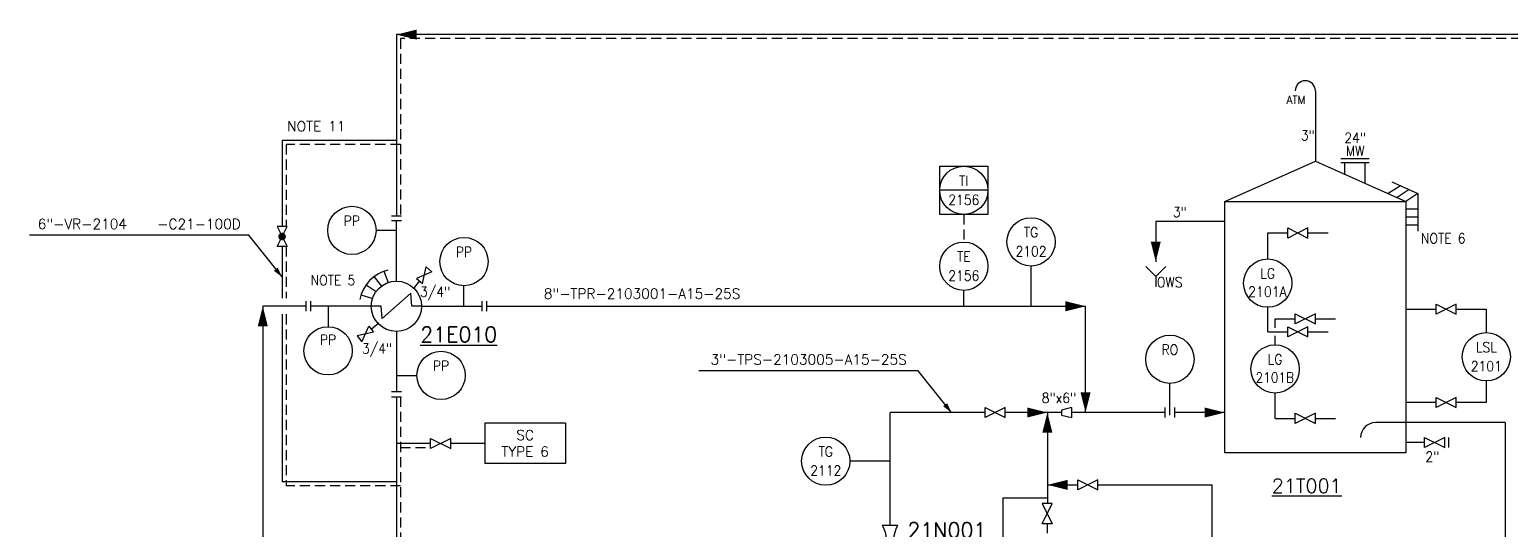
# Model space of a CAD drawing. Header units: millimetres. Extents: x 911 to 1762, y 136 to 743.
# Drawn here: x 1107.2 to 1475.4, y 388.1 to 512.4 of the extents above; entities that cross this region are included whole.
import ezdxf
from ezdxf.enums import TextEntityAlignment as Align

# ---------------------------------------------------------------- set-up
doc = ezdxf.new("R2010")
doc.units = ezdxf.units.MM
doc.header["$LTSCALE"] = 10
doc.linetypes.add('HIDDEN', pattern=[0.375, 0.25, -0.125])
for name, color, linetype in [('1', 1, 'Continuous'), ('13', 7, 'Continuous'), ('18', 7, 'Continuous'), ('2', 2, 'Continuous'), ('3', 3, 'Continuous'), ('30', 7, 'HIDDEN'), ('SYM', 7, 'Continuous')]:
    doc.layers.add(name, color=color, linetype=linetype)
doc.styles.add('SIMPLEX', font='SIMPLEX.shx', dxfattribs={"width": 0.9})
doc.styles.get("Standard").update_dxf_attribs({"font": 'simplex.shx'})

# ---------------------------------------------------------------- blocks, each defined once
blk = doc.blocks.new('W1')
at = {"layer": '2'}
blk.add_lwpolyline([(0, 0, 0, 2.5, 0), (5, 0, 2.5, 2.5, 0)], format="xyseb", dxfattribs=at)
blk = doc.blocks.new('FC2')
at = {"layer": '2', "color": 1, "width": 0.95}
for tag, p in [('SIZE-RATING', (0, 0.0625)), ('MAT-CA-SERV-RESP', (0, -0.1625))]:
    blk.add_attdef(tag, text='', height=0.1, dxfattribs=at).set_placement(p, align=Align.CENTER)
blk = doc.blocks.new('NP085')
at = {"layer": '1'}
for p, q in [((0, 0.097), (0, -0.097)), ((0, 0.097), (0.146, 0.097)), ((0.501, 0.097), (0.501, -0.097)), ((0, -0.097), (0.146, -0.097))]:
    blk.add_line(p, q, dxfattribs=at)
for centre, start, end in [((0.324, 0.401), 239.7355, 300.2645), ((0.324, -0.401), 59.7355, 120.2645)]:
    blk.add_arc(centre, 0.352, start, end, dxfattribs=at)
blk = doc.blocks.new('RB17')
for p, q in [((-0.1, 0), (0, -0.1)), ((0, -0.1), (0.1, 0)), ((0, -0.1), (0, -0.2))]:
    blk.add_line(p, q)
blk = doc.blocks.new('LV1')
for p, q in [((5, 1.25), (0, -1.25)), ((0, 1.25), (5, -1.25)), ((0, -1.25), (0, 1.25)), ((5, -1.25), (5, 1.25))]:
    blk.add_line(p, q)

msp = doc.modelspace()

# ---------------------------------------------------------------- linework, layer by layer
at = {"linetype": 'HIDDEN'}
for p, q in [((1199.44, 510.15), (1199.44, 466.12)), ((1199.44, 483.82), (1171.01, 483.82)), ((1171.01, 483.82), (1171.01, 463.46)), ((1171.01, 458.46), (1171.01, 445.62)), ((1171.01, 441.62), (1171.01, 398.99)), ((1199.44, 421.12), (1199.44, 309.35)), ((1199.44, 408.46), (1206.94, 408.46)), ((1199.44, 398.99), (1171.01, 398.99))]:
    msp.add_line(p, q, dxfattribs=at)
at = {"color": 2}
for p, q in [((1404.37, 469.7), (1426.87, 479.7)), ((1426.87, 479.7), (1449.37, 469.7))]:
    msp.add_line(p, q, dxfattribs=at)
for p, q in [((1440.24, 480.25), (1433.24, 480.25)), ((1440.24, 479.25), (1433.24, 479.25)), ((1434.24, 476.42), (1434.24, 479.25)), ((1439.24, 474.2), (1439.24, 479.25)), ((1448.01, 473.58), (1445.01, 471.64)), ((1450.19, 472.62), (1447.19, 470.67)), ((1452.37, 471.65), (1449.37, 469.7)), ((1449.37, 467.87), (1452.37, 467.87)), ((1449.37, 465.87), (1452.37, 465.87)), ((1449.37, 463.87), (1452.37, 463.87)), ((1161.77, 461.25), (1107.25, 461.25)), ((1170.01, 450.89), (1161.77, 461.25)), ((1168.76, 458.46), (1171.26, 463.46)), ((1168.76, 463.46), (1171.26, 458.46)), ((1171.26, 463.46), (1168.76, 463.46)), ((1420.03, 463.08), (1425.03, 460.58)), ((1425.03, 463.08), (1420.03, 460.58)), ((1420.03, 460.58), (1420.03, 463.08)), ((1425.03, 460.58), (1425.03, 463.08)), ((1171.26, 458.46), (1168.76, 458.46)), ((1204.89, 449.31), (1205.81, 453.4)), ((1205.81, 453.4), (1207.26, 452.21)), ((1204.16, 449.9), (1202.58, 447.96)), ((1207.26, 452.21), (1203.44, 450.49)), ((1203.44, 450.49), (1204.89, 449.31)), ((1189.63, 446.44), (1192.5, 445.56)), ((1190.88, 448.96), (1193.36, 447.26)), ((1165.22, 443.62), (1165.22, 304.18)), ((1426.87, 441.75), (1421.87, 439.25)), ((1421.87, 441.75), (1426.87, 439.25)), ((1421.87, 439.25), (1421.87, 441.75)), ((1426.87, 439.25), (1426.87, 441.75)), ((1456.87, 444.16), (1461.87, 441.66)), ((1461.87, 444.16), (1456.87, 441.66)), ((1456.87, 441.66), (1456.87, 444.16)), ((1461.87, 441.66), (1461.87, 444.16)), ((1425.03, 438.49), (1420.03, 435.99)), ((1420.03, 438.49), (1425.03, 435.99)), ((1420.03, 435.99), (1420.03, 438.49)), ((1425.03, 435.99), (1425.03, 438.49)), ((1328.17, 427.56), (1273.65, 427.56)), ((1336.41, 417.2), (1328.17, 427.56)), ((1390.71, 416.57), (1390.71, 424.43)), ((1461.87, 420.95), (1456.87, 418.45)), ((1456.87, 420.95), (1461.87, 418.45)), ((1456.87, 418.45), (1456.87, 420.95)), ((1461.87, 418.45), (1461.87, 420.95)), ((1349.78, 418.45), (1344.78, 415.95)), ((1344.78, 418.45), (1349.78, 415.95)), ((1344.78, 415.95), (1344.78, 418.45)), ((1349.78, 415.95), (1349.78, 418.45)), ((1366.24, 418.45), (1363.74, 417.82)), ((1363.74, 417.82), (1363.74, 416.57)), ((1363.74, 416.57), (1366.24, 415.95)), ((1366.24, 418.45), (1366.24, 415.95)), ((1389.46, 418.45), (1389.46, 415.95)), ((1391.96, 415.95), (1391.96, 418.45)), ((1421.87, 414.5), (1421.87, 417)), ((1421.87, 417), (1426.87, 414.5)), ((1426.87, 417), (1421.87, 414.5)), ((1426.87, 414.5), (1426.87, 417)), ((1220.44, 414.52), (1220.44, 404.52)), ((1240.44, 414.52), (1220.44, 414.52)), ((1240.44, 414.52), (1240.44, 404.52)), ((1206.94, 409.52), (1198.44, 409.52)), ((1220.44, 409.52), (1211.94, 409.52)), ((1454.03, 408.52), (1454.03, 411.02)), ((1454.03, 411.02), (1459.03, 408.52)), ((1459.03, 411.02), (1454.03, 408.52)), ((1459.03, 408.52), (1459.03, 411.02)), ((1460.03, 408.52), (1460.03, 411.02)), ((1240.44, 404.52), (1220.44, 404.52)), ((1372.82, 400.46), (1367.82, 397.96)), ((1367.82, 400.46), (1372.82, 397.96)), ((1367.82, 397.96), (1367.82, 400.46)), ((1372.82, 397.96), (1372.82, 400.46)), ((1361.44, 394.54), (1358.94, 394.54))]:
    msp.add_line(p, q)
at = {"color": 7}
for p, q in [((1345.48, 472.44), (1333.48, 472.44)), ((1445.9, 474.53), (1452.37, 471.65)), ((1192.84, 450.98), (1194.69, 448.62)), ((1195.31, 452.33), (1196.36, 449.52)), ((1202.05, 446.89), (1194.92, 440.59)), ((1202.24, 443.62), (1202.05, 446.89)), ((1194.92, 440.59), (1194.64, 443.62)), ((1358.94, 394.54), (1361.44, 389.54)), ((1358.94, 389.54), (1361.44, 394.54)), ((1361.44, 389.54), (1358.94, 389.54)), ((1360.25, 387.16), (1360.25, 389.54))]:
    msp.add_line(p, q, dxfattribs=at)
at = {"extrusion": (0, 0, -1)}
for p, q in [((1189.85, 434.8), (1191.57, 438.63)), ((1191.57, 438.63), (1192.76, 437.18)), ((1192.16, 437.9), (1194.1, 439.48)), ((1192.76, 437.18), (1188.67, 436.25)), ((1188.67, 436.25), (1189.85, 434.8))]:
    msp.add_line(p, q, dxfattribs=at)
at = {"linetype": 'Continuous'}
msp.add_line((1349.19, 396.02), (1360.25, 396.02), dxfattribs=at)
at = {"color": 7}
msp.add_lwpolyline([(1333.48, 478.44), (1345.48, 478.44), (1345.48, 466.44), (1333.48, 466.44)], close=True, dxfattribs=at)
at = {"const_width": 0.938}
msp.add_lwpolyline([(1170.01, 461.43, -1), (1170.01, 460.49, -1)], format="xyb", close=True, dxfattribs=at)
at = {"color": 7}
for centre in [(1339.48, 472.44), (1187.36, 462.48), (1356.2, 459.62), (1215.23, 454.71), (1339.48, 453.57), (1415.03, 449.37), (1181.44, 432.54), (1390.71, 430.43), (1469.37, 431.05), (1209.53, 426.43), (1416.87, 428.03), (1305.16, 405.1)]:
    msp.add_circle(centre, 6, dxfattribs=at)
at = {"layer": '1'}
for p, q in [((1426.87, 497.2), (1426.87, 479.7)), ((1415.03, 455.37), (1415.03, 461.83)), ((1415.03, 461.83), (1420.03, 461.83)), ((1425.03, 461.83), (1430.03, 461.83)), ((1339.48, 443.62), (1339.48, 447.57)), ((1175.94, 443.62), (1165.22, 443.62)), ((1194.64, 443.62), (1177.19, 443.62)), ((1204.69, 443.62), (1219.69, 443.62)), ((1220.94, 443.62), (1369.75, 443.62)), ((1369.75, 417.2), (1369.75, 443.62)), ((1415.03, 437.24), (1415.03, 443.37)), ((1449.37, 442.91), (1456.87, 442.91)), ((1461.87, 442.91), (1469.37, 442.91)), ((1469.37, 442.91), (1469.37, 437.05)), ((1416.87, 440.5), (1421.87, 440.5)), ((1416.87, 438.24), (1416.87, 440.5)), ((1426.87, 440.5), (1431.87, 440.5)), ((1415.03, 437.24), (1420.03, 437.24)), ((1416.87, 434.03), (1416.87, 436.24)), ((1425.03, 437.24), (1430.03, 437.24)), ((1469.37, 425.05), (1469.37, 419.7)), ((1416.87, 415.75), (1416.87, 422.03)), ((1456.87, 419.7), (1449.37, 419.7)), ((1469.37, 419.7), (1461.87, 419.7)), ((1344.78, 417.2), (1321.16, 417.2)), ((1321.16, 389.12), (1321.16, 417.2)), ((1363.74, 417.2), (1349.78, 417.2)), ((1360.25, 417.2), (1360.25, 394.54)), ((1389.46, 417.2), (1366.24, 417.2)), ((1404.37, 417.2), (1391.96, 417.2)), ((1416.87, 415.75), (1421.87, 415.75)), ((1426.87, 415.75), (1431.87, 415.75)), ((1474.08, 414.7), (1441.87, 414.7)), ((1474.08, 414.7), (1474.08, 248.6)), ((1454.03, 409.77), (1449.37, 409.77)), ((1360.32, 399.21), (1367.82, 399.21)), ((1372.82, 399.21), (1401.23, 399.21)), ((1401.23, 380.22), (1401.23, 399.21))]:
    msp.add_line(p, q, dxfattribs=at)
at = {"layer": '1', "color": 7}
for p, q in [((1404.37, 464.7), (1387.19, 464.7)), ((1387.19, 464.7), (1387.19, 454.7)), ((1198.44, 462.48), (1193.36, 462.48)), ((1356.2, 443.62), (1356.2, 453.62)), ((1215.23, 443.62), (1215.23, 448.71)), ((1181.44, 443.62), (1181.44, 438.54)), ((1198.44, 426.43), (1203.53, 426.43)), ((1321.16, 405.1), (1311.16, 405.1))]:
    msp.add_line(p, q, dxfattribs=at)
msp.add_arc((1424.37, 497.2), 2.5, 0, 180, dxfattribs=at)
at = {"layer": '1'}
msp.add_arc((1441.87, 410.95), 3.75, 90, 180, dxfattribs=at)
at = {"layer": '13', "color": 7, "linetype": 'Continuous'}
msp.add_line((1349.19, 396.02), (1349.19, 382.18), dxfattribs=at)
at = {"layer": '18', "color": 7}
msp.add_line((1452.37, 471.65), (1452.37, 462.28), dxfattribs=at)
at = {"layer": '18', "color": 2}
msp.add_lwpolyline([(1449.37, 469.7), (1449.37, 407.2), (1404.37, 407.2), (1404.37, 469.7)], close=True, dxfattribs=at)
at = {"layer": '3'}
for p, q in [((1575.54, 511.15), (1198.44, 511.15)), ((1198.44, 511.15), (1198.44, 466.12)), ((1198.44, 484.82), (1170.01, 484.82)), ((1170.01, 484.82), (1170.01, 463.46)), ((1170.01, 458.46), (1170.01, 445.62)), ((1170.01, 441.62), (1170.01, 399.99)), ((1198.44, 421.12), (1198.44, 309.35)), ((1198.44, 399.99), (1170.01, 399.99))]:
    msp.add_line(p, q, dxfattribs=at)
at = {"layer": '3', "color": 7, "linetype": 'HIDDEN'}
msp.add_line((1575.54, 510.15), (1199.44, 510.15), dxfattribs=at)
at = {"layer": '3', "color": 7}
for p, q in [((1198.44, 449.87), (1198.44, 464.87)), ((1198.44, 437.37), (1198.44, 422.37))]:
    msp.add_line(p, q, dxfattribs=at)
at = {"layer": '30'}
msp.add_line((1339.48, 466.44), (1339.48, 459.57), dxfattribs=at)
at = {"layer": 'SYM'}
for p, q in [((1197.19, 466.12), (1199.69, 466.12)), ((1199.69, 464.87), (1197.19, 464.87)), ((1175.94, 444.87), (1175.94, 442.37)), ((1177.19, 442.37), (1177.19, 444.87)), ((1204.69, 443.62), (1202.24, 443.62)), ((1219.69, 444.87), (1219.69, 442.37)), ((1220.94, 442.37), (1220.94, 444.87)), ((1199.69, 422.37), (1197.19, 422.37)), ((1197.19, 421.12), (1199.69, 421.12))]:
    msp.add_line(p, q, dxfattribs=at)
at = {"layer": 'SYM', "color": 2}
msp.add_circle((1198.44, 443.62), 6.25, dxfattribs=at)
at = {"layer": 'SYM', "color": 7}
msp.add_arc((1198.44, 443.62), 9.25, 103.4879, 169.5132, dxfattribs=at)

# ---------------------------------------------------------------- block references
msp.add_blockref('W1', (1198.44, 511.15))
at = {"color": 7, "xscale": -1, "rotation": 270}
msp.add_blockref('W1', (1387.19, 454.7), dxfattribs=at)
at = {"xscale": 0.4999999999955932, "yscale": 0.5, "zscale": 0.5, "rotation": 128.9735237206813}
for p in [(1170.01, 450.89), (1336.41, 417.2)]:
    msp.add_blockref('W1', p, dxfattribs=at)
at = {"color": 7, "xscale": -25, "yscale": 25, "zscale": 25}
msp.add_blockref('RB17', (1387.19, 453.48), dxfattribs=at)
at = {"rotation": 270}
msp.add_blockref('W1', (1165.22, 443.62), dxfattribs=at)
at = {"xscale": -1}
for name, p in [('W1', (1369.75, 443.62)), ('W1', (1360.25, 417.2)), ('W1', (1404.37, 417.2)), ('LV1', (1211.94, 409.52))]:
    msp.add_blockref(name, p, dxfattribs=at)
for p, rotation in [((1369.75, 417.2), 270), ((1360.25, 417.2), 90), ((1360.27, 399.21), 180)]:
    msp.add_blockref('W1', p, dxfattribs=dict(at, rotation=rotation))
at = {"layer": '1', "color": 7}
ref = msp.add_blockref('FC2', (1421.87, 497.2), dxfattribs=dict(at, xscale=-20, yscale=20, zscale=20))
ref.add_attrib('MAT-CA-SERV-RESP', 'ATM', dxfattribs={"layer": '2', "color": 1, "height": 2, "width": 0.95}).set_placement((1422.05, 493.95), align=Align.CENTER)
at = {"layer": '2', "xscale": -20, "yscale": 20, "zscale": 20, "rotation": 270}
msp.add_blockref('NP085', (1321.16, 379.12), dxfattribs=at)

# ---------------------------------------------------------------- texts
msp.add_text('NOTE 11', height=2.5).set_placement((1171.28, 487.11))
at = {"color": 7, "width": 0.9}
for s, p in [('3"', (1425.01, 486.1)), ('24"', (1436.77, 485.48)), ('MW', (1436.77, 482.27)), ('TI', (1339.48, 474.82)), ('2156', (1339.48, 470.08)), ('3"', (1393.19, 467.04)), ('PP', (1187.36, 464.87)), ('TG', (1356.2, 462.01)), ('PP', (1215.23, 457.1)), ('TE', (1339.48, 455.96)), ('2102', (1356.2, 457.27)), ('LG', (1415.03, 451.76)), ('2156', (1339.48, 451.22)), ('OWS', (1390.67, 449.6)), ('PP', (1181.44, 435.29)), ('LSL', (1469.37, 433.44)), ('RO', (1390.71, 432.82)), ('LG', (1416.87, 430.42)), ('PP', (1209.53, 428.82)), ('2101', (1469.37, 428.7)), ('8"x6"', (1363.15, 420.83)), ('TG', (1305.16, 407.49)), ('2"', (1455.97, 406.22)), ('2112', (1305.16, 402.75))]:
    msp.add_text(s, height=2.5, dxfattribs=at).set_placement(p, align=Align.MIDDLE)
at = {"style": 'SIMPLEX'}
for s, p in [('6"-VR-2104   -C21-100D', (1134.51, 464.07)), ('8"-TPR-2103001-A15-25S', (1259.5, 446.74)), ('3"-TPS-2103005-A15-25S', (1300.91, 430.38))]:
    msp.add_text(s, height=2.5, dxfattribs=at).set_placement(p, align=Align.MIDDLE)
at = {"width": 0.9}
for s, p in [('NOTE 6', (1453.11, 459.25)), ('NOTE 5', (1177.1, 448.83)), ('3/4"', (1204.3, 445.98)), ('3/4"', (1189.85, 431.84))]:
    msp.add_text(s, height=2.5, dxfattribs=at).set_placement(p)
at = {"color": 7}
for s, width, p, p2 in [('2101A', 0.914684, (1410.16, 445.99), (1419.74, 445.99)), ('2101B', 0.935956, (1412, 424.65), (1421.59, 424.65))]:
    msp.add_text(s, height=2.5, dxfattribs=dict(at, width=width)).set_placement(p, p2, align=Align.FIT)
for s, p in [('SC', (1230.44, 411.59)), ('TYPE 6', (1230.44, 407.47))]:
    msp.add_text(s, height=2.5).set_placement(p, align=Align.MIDDLE)
at = {"layer": '2', "style": 'SIMPLEX'}
for s, p in [('%%U21E010', (1213.93, 436.6)), ('%%U21N001', (1335.27, 387.95))]:
    msp.add_text(s, height=3.75, dxfattribs=at).set_placement(p, align=Align.MIDDLE)
at = {"layer": '2', "color": 2}
msp.add_text('%%U21T001', height=3.5, dxfattribs=at).set_placement((1416.02, 397.2))

doc.saveas('drawing.dxf')
